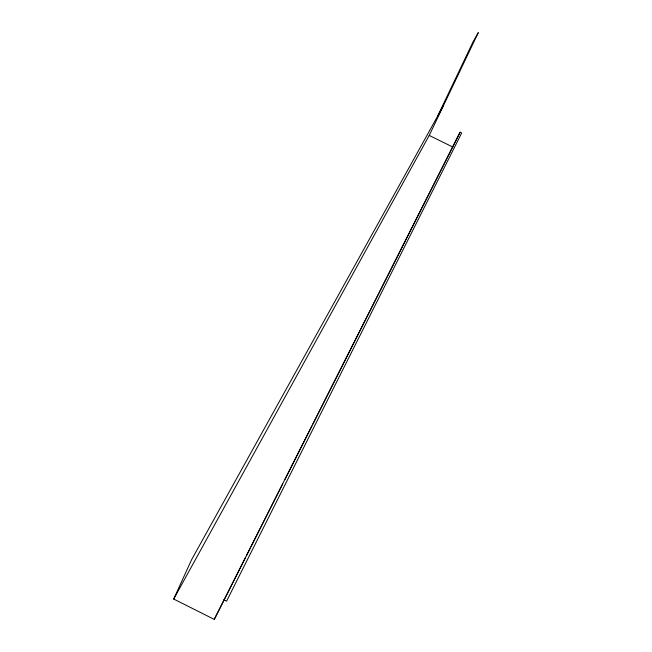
<?xml version="1.0" encoding="UTF-8"?>
<svg xmlns="http://www.w3.org/2000/svg" width="652" height="652" viewBox="0 0 652 652"><rect width="100%" height="100%" fill="white"/><g stroke="black" fill="none" stroke-linecap="round" stroke-linejoin="round"><path stroke-width="0.98" d="M245.454 557.631L214.263 619.4L173.693 599.041L191.558 559.758L443.254 106.031M437.468 116.463L472.928 42.111L478.307 32.6L429.228 135.42L173.693 599.041M214.263 619.4L460.108 132.185L461.697 132.959L226.578 601.16L223.832 599.791M312.887 424.093L460.108 132.185M246.374 555.814L250.042 548.544M250.963 546.726L282.609 484.053M284.908 479.505L311.974 425.911M429.228 135.42L452.798 147.042"/></g></svg>
